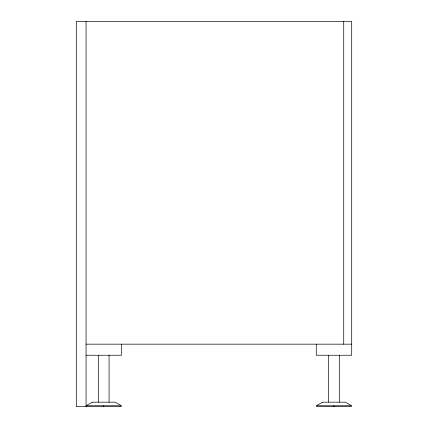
<?xml version="1.0" encoding="UTF-8"?>
<svg xmlns="http://www.w3.org/2000/svg" width="428" height="428" viewBox="0 0 428 428"><rect width="100%" height="100%" fill="white"/><g stroke="black" fill="none" stroke-linecap="round" stroke-linejoin="round"><path stroke-width="0.64" d="M86.044 344.171L351.698 344.171M86.044 355.24L121.461 355.24L121.461 344.171M121.461 406.6L76.302 406.6L76.302 21.4L351.698 21.4L351.698 355.24L316.276 355.24L316.276 344.171M316.276 406.6L351.698 406.6M343.727 21.4L343.727 344.171M339.297 355.24L339.297 402.17M333.99 405.744L333.99 406.6M328.677 355.24L328.677 402.17M109.065 355.24L109.065 402.17M103.753 405.744L103.753 406.6M98.44 355.24L98.44 402.17M86.044 21.4L86.044 406.6M92.421 402.17L86.044 405.744L121.461 405.744L115.084 402.17L92.421 402.17M322.653 402.17L316.276 405.744L351.698 405.744L345.321 402.17L322.653 402.17"/></g></svg>
